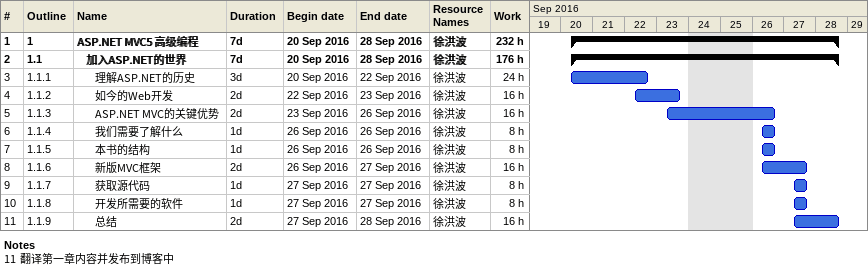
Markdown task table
| ID | WBS | Task | Duration | Start | Finish | Resources | Work (h) |
|---|---|---|---|---|---|---|---|
| 1 | 1 | **ASP.NET MVC5 高级编程** | 7d | 2016-09-20 | 2016-09-28 | 徐洪波 | 232 |
| 2 | 1.1 | **加入ASP.NET的世界** | 7d | 2016-09-20 | 2016-09-28 | 徐洪波 | 176 |
| 3 | 1.1.1 | 理解ASP.NET的历史 | 3d | 2016-09-20 | 2016-09-22 | 徐洪波 | 24 |
| 4 | 1.1.2 | 如今的Web开发 | 2d | 2016-09-22 | 2016-09-23 | 徐洪波 | 16 |
| 5 | 1.1.3 | ASP.NET MVC的关键优势 | 2d | 2016-09-23 | 2016-09-26 | 徐洪波 | 16 |
| 6 | 1.1.4 | 我们需要了解什么 | 1d | 2016-09-26 | 2016-09-26 | 徐洪波 | 8 |
| 7 | 1.1.5 | 本书的结构 | 1d | 2016-09-26 | 2016-09-26 | 徐洪波 | 8 |
| 8 | 1.1.6 | 新版MVC框架 | 2d | 2016-09-26 | 2016-09-27 | 徐洪波 | 16 |
| 9 | 1.1.7 | 获取源代码 | 1d | 2016-09-27 | 2016-09-27 | 徐洪波 | 8 |
| 10 | 1.1.8 | 开发所需要的软件 | 1d | 2016-09-27 | 2016-09-27 | 徐洪波 | 8 |
| 11 | 1.1.9 | 总结 | 2d | 2016-09-27 | 2016-09-28 | 徐洪波 | 16 |

Notes
- 11: 翻译第一章内容并发布到博客中
